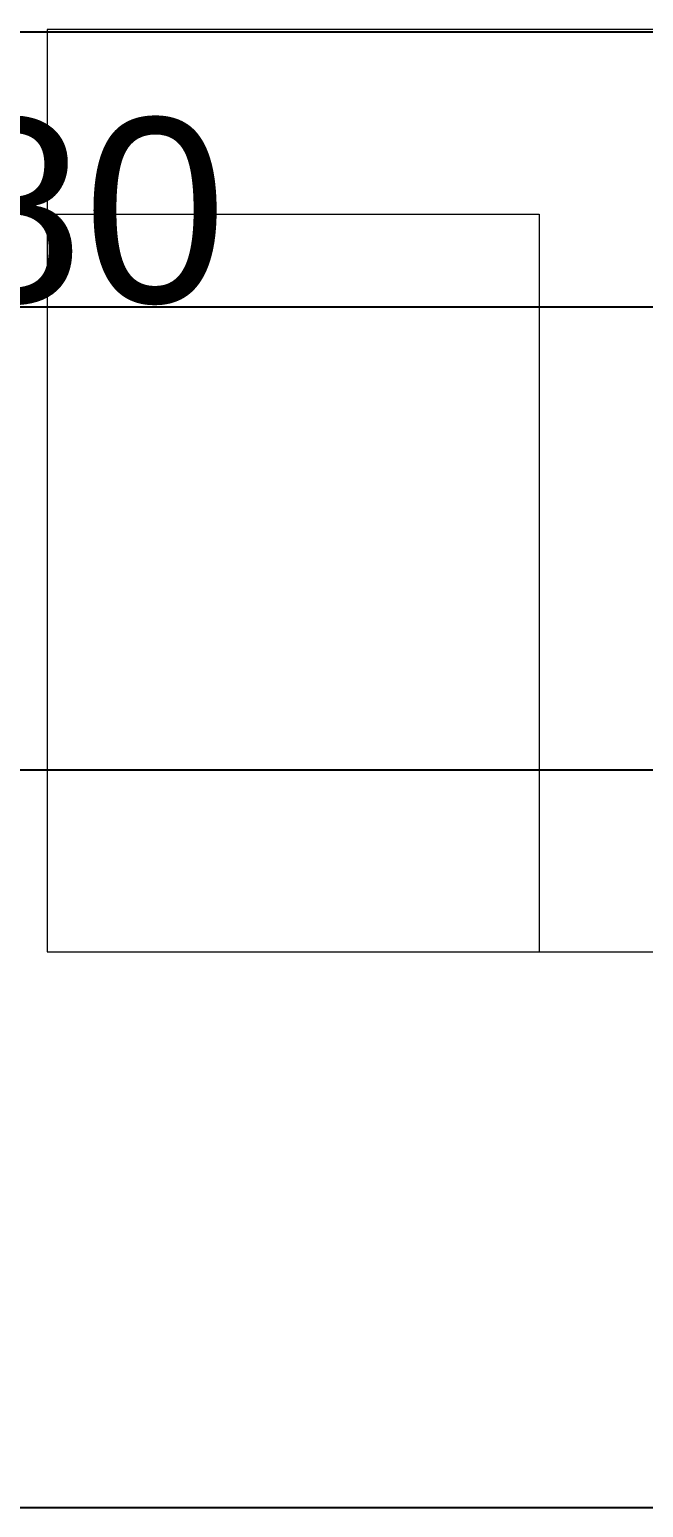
# Model space of a CAD drawing. Header units: inches. Extents: x -12418 to 57169, y -29325 to 19878.
# Drawn here: x 46774 to 47273, y -6600 to -5398 of the extents above; entities that cross this region are included whole.
import ezdxf

# ---------------------------------------------------------------- set-up
doc = ezdxf.new("R2010")
doc.units = ezdxf.units.IN
doc.header["$LTSCALE"] = 25
doc.header["$MEASUREMENT"] = 0
doc.header["$PDMODE"] = 3
doc.linetypes.add('00-Ground Floor$0$HIDDEN', pattern=[9.525, 6.35, -3.175])
doc.layers.get('0').update_dxf_attribs({"color": 8})
doc.layers.get('Defpoints').update_dxf_attribs({"color": 8})
doc.layers.add('00-Ground Floor$0$False Ceiling', color=251, linetype='Continuous')
doc.layers.add('00-Ground Floor$0$LOADING', color=253, linetype='Continuous', lineweight=5)
doc.layers.add('E-DIM', color=6, linetype='Continuous', lineweight=18)
doc.styles.get("Standard").update_dxf_attribs({"font": 'arial.ttf'})
doc.dimstyles.get("Standard").update_dxf_attribs({"dimtxt": 150, "dimasz": 150, "dimexe": 0.18, "dimexo": 0.0625, "dimgap": 1, "dimtad": 1, "dimdec": 0, "dimlfac": 0.1, "dimzin": 0, "dimdsep": 46, "dimtxsty": 'Standard', "dimcen": 0.09, "dimclrd": 256, "dimclrt": 7, "dimadec": 0, "dimazin": 0, "dimtfac": 1, "dimtdec": 0, "dimtofl": 0, "dimtmove": 0, "dimatfit": 3, "dimfxl": 1, "dimtolj": 1, "dimtzin": 0, "dimarcsym": 0})

# ---------------------------------------------------------------- blocks, each defined once
blk = doc.blocks.new('00-Ground Floor$0$GF21043-P')
at = {"color": 0}
for p, q in [((0.8, 0.75), (-0.8, 0.75)), ((-0.8, 0.75), (-0.8, 0)), ((-0.8, 0), (0.8, 0))]:
    blk.add_line(p, q, dxfattribs=at)
at = {"color": 0, "linetype": '00-Ground Floor$0$HIDDEN'}
for p, q in [((-0.8, 0.6), (-0.4, 0.6)), ((-0.4, 0.6), (-0.4, 0))]:
    blk.add_line(p, q, dxfattribs=at)
blk = doc.blocks.new('00-Ground Floor$0$A$Ce9e1c4c3')
at = {"layer": '00-Ground Floor$0$False Ceiling', "color": 254, "linetype": 'Continuous'}
for p, q in [((-54641.5, -5400), (-51257.6, -5400)), ((-54641.5, -6000), (-51257.6, -6000)), ((-54641.5, -6600), (-51257.6, -6600))]:
    blk.add_line(p, q, dxfattribs=at)
blk = doc.blocks.new('00-Ground Floor')
at = {"layer": '00-Ground Floor$0$False Ceiling', "color": 254}
blk.add_blockref('00-Ground Floor$0$A$Ce9e1c4c3', (100000, 0), dxfattribs=at)
at = {"layer": '00-Ground Floor$0$LOADING', "extrusion": (-2.24019e-05, -2.34045e-18, 1), "xscale": 1000, "yscale": 1000, "zscale": 1000, "rotation": 359.9999999999999}
blk.add_blockref('00-Ground Floor$0$GF21043-P', (47588.3, -6148.1, -1.1), dxfattribs=at)
blk = doc.blocks.new('*D334')
at = {"layer": 'Defpoints', "color": 0, "transparency": 16777216}
for p in [(45859.4, -5623.8), (45859.4, -6300), (47659.4, -6300)]:
    blk.add_point(p, dxfattribs=at)
at = {"layer": 'E-DIM', "color": 0, "lineweight": -2, "transparency": 16777216}
for p, q in [((45859.4, -6299.9), (45859.4, -5623.6)), ((47659.4, -6299.9), (47659.4, -5623.6))]:
    blk.add_line(p, q, dxfattribs=at)
at = {"layer": 'E-DIM', "lineweight": -2, "transparency": 16777216}
blk.add_line((47509.4, -5623.8), (46009.4, -5623.8), dxfattribs=at)
at = {"layer": 'E-DIM', "transparency": 16777216}
for points in [[(46009.4, -5598.8), (46009.4, -5648.8), (45859.4, -5623.8)], [(47509.4, -5598.8), (47509.4, -5648.8), (47659.4, -5623.8)]]:
    blk.add_solid(points, dxfattribs=at)
at = {"layer": 'E-DIM', "color": 7, "transparency": 16777216, "insert": (46759.4, -5546.2), "char_height": 150, "attachment_point": 5}
blk.add_mtext('\\A1;180', dxfattribs=at)

msp = doc.modelspace()

# ---------------------------------------------------------------- block references
msp.add_blockref('00-Ground Floor', (0, 0))

# ---------------------------------------------------------------- dimensions: what is measured, and where the dimension line sits
at = {"layer": 'E-DIM'}
dim = msp.add_linear_dim(base=(45859.4, -5623.8), p1=(47659.4, -6300), p2=(45859.4, -6300), dimstyle='Standard', dxfattribs=at)
dim.commit()
dim.dimension.update_dxf_attribs({"geometry": '*D334', "text_midpoint": (46759.4, -5546.2)})

doc.saveas('drawing.dxf')
